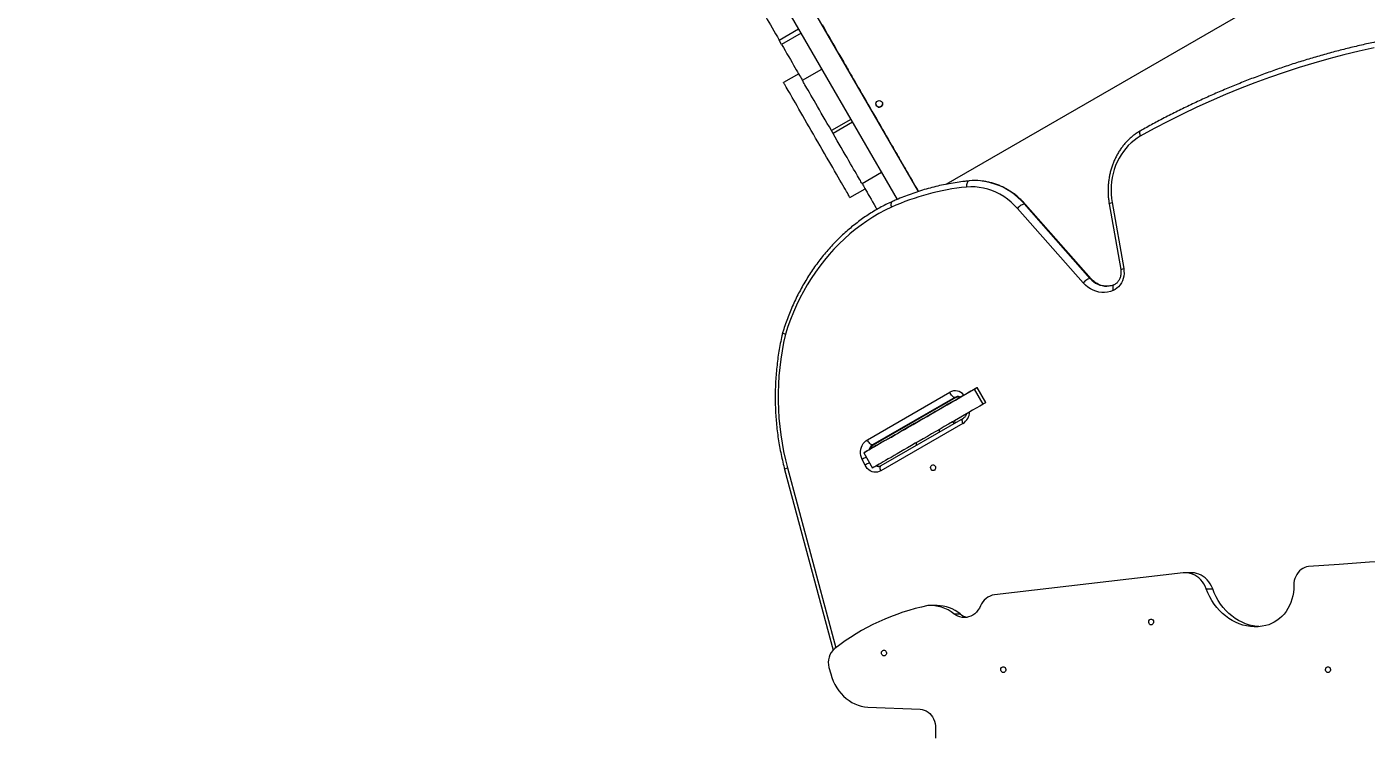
# Model space of a CAD drawing. Header units: millimetres. Extents: x -5718 to 5731, y -4937 to 4872.
# Drawn here: x -3136 to -1523, y 1520 to 2371 of the extents above; entities that cross this region are included whole.
import ezdxf

# ---------------------------------------------------------------- set-up
doc = ezdxf.new("R2010")
doc.units = ezdxf.units.MM
for name, color, linetype in [('DIKOM_ОБЪЕКТ', 7, 'Continuous'), ('DIKOM_РАЗМЕР_ЗОНА', 7, 'Continuous'), ('DIKOM_РАЗМЕР_ОБЪЕКТА', 7, 'Continuous')]:
    doc.layers.add(name, color=color, linetype=linetype)
doc.styles.add('style1', font='arial.ttf', dxfattribs={"width": 0.8})
doc.dimstyles.new('1-50', dxfattribs={"dimtxt": 300, "dimasz": 200, "dimexe": 100, "dimexo": 0, "dimgap": 100, "dimtad": 0, "dimdec": 0, "dimtxsty": 'style1', "dimcen": 0, "dimclrd": 7, "dimclre": 7, "dimadec": 1, "dimazin": 2, "dimtfac": 1, "dimtdec": 0, "dimtmove": 1, "dimatfit": 3, "dimfxl": 0, "dimlwd": 25, "dimlwe": 18, "dimarcsym": 0})

# ---------------------------------------------------------------- blocks, each defined once
blk = doc.blocks.new('*D15')
at = {"layer": 'Defpoints', "color": 0, "transparency": 16777216}
for p in [(-1897.4, 3178.8), (-4525.5, -2300.5), (-129.7, -2300.5)]:
    blk.add_point(p, dxfattribs=at)
at = {"layer": 'DIKOM_РАЗМЕР_ОБЪЕКТА', "color": 7, "lineweight": 18, "transparency": 16777216}
for p, q in [((-1897.4, 3178.8), (-4625.5, 3178.8)), ((-129.7, -2300.5), (-4625.5, -2300.5))]:
    blk.add_line(p, q, dxfattribs=at)
at = {"layer": 'DIKOM_РАЗМЕР_ОБЪЕКТА', "color": 7, "lineweight": 25, "transparency": 16777216}
for p, q in [((-4525.5, 2978.8), (-4525.5, 1719)), ((-4525.5, -2100.5), (-4525.5, 803))]:
    blk.add_line(p, q, dxfattribs=at)
at = {"layer": 'DIKOM_РАЗМЕР_ОБЪЕКТА', "color": 7, "transparency": 16777216}
for points in [[(-4558.9, 2978.8), (-4492.2, 2978.8), (-4525.5, 3178.8)], [(-4558.9, -2100.5), (-4492.2, -2100.5), (-4525.5, -2300.5)]]:
    blk.add_solid(points, dxfattribs=at)
at = {"layer": 'DIKOM_РАЗМЕР_ОБЪЕКТА', "color": 0, "transparency": 16777216, "insert": (-4525.5, 1261), "char_height": 300, "attachment_point": 5, "rotation": 90, "style": 'style1'}
blk.add_mtext('5400', dxfattribs=at)
blk = doc.blocks.new('*D13')
at = {"layer": 'Defpoints', "color": 0, "transparency": 16777216}
for p in [(-5521.5, 4872.3), (-1696.2, 4872.3), (580.6, -3721.2)]:
    blk.add_point(p, dxfattribs=at)
at = {"layer": 'DIKOM_РАЗМЕР_ЗОНА', "color": 7, "lineweight": 18, "transparency": 16777216}
for p, q in [((-1696.2, 4872.3), (-5621.5, 4872.3)), ((580.6, -3721.2), (-5621.5, -3721.2))]:
    blk.add_line(p, q, dxfattribs=at)
at = {"layer": 'DIKOM_РАЗМЕР_ЗОНА', "color": 7, "lineweight": 25, "transparency": 16777216}
for p, q in [((-5521.5, 4672.3), (-5521.5, 1701.6)), ((-5521.5, -3521.2), (-5521.5, 785.4))]:
    blk.add_line(p, q, dxfattribs=at)
at = {"layer": 'DIKOM_РАЗМЕР_ЗОНА', "color": 7, "transparency": 16777216}
for points in [[(-5554.9, 4672.3), (-5488.2, 4672.3), (-5521.5, 4872.3)], [(-5554.9, -3521.2), (-5488.2, -3521.2), (-5521.5, -3721.2)]]:
    blk.add_solid(points, dxfattribs=at)
at = {"layer": 'DIKOM_РАЗМЕР_ЗОНА', "color": 0, "transparency": 16777216, "insert": (-5521.5, 1243.5), "char_height": 300, "attachment_point": 5, "rotation": 90, "style": 'style1'}
blk.add_mtext('8600', dxfattribs=at)

msp = doc.modelspace()

# ---------------------------------------------------------------- linework, layer by layer
at = {"layer": 'DIKOM_ОБЪЕКТ', "color": 7, "linetype": 'Continuous', "lineweight": 15}
for p, q in [((-2062.5, 2172.6), (-2352.2, 2674.4)), ((-2375.6, 2660.9), (-2088.1, 2163)), ((-1545.2, 2460.7), (-2029.4, 2181.1)), ((-1545.2, 2460.7), (-2029.4, 2181.1)), ((-2230.1, 2355), (-2206.8, 2368.5)), ((-2203.8, 2363.3), (-2227.1, 2349.9)), ((-2227.1, 2349.9), (-2230.1, 2355)), ((-2151.4, 2326.6), (-2151.4, 2326.6)), ((-2206.6, 2314.4), (-2224.8, 2303.9)), ((-2202.1, 2306.6), (-2178.8, 2320)), ((-2143.8, 2259.4), (-2167.1, 2245.9)), ((-2118.4, 2269.5), (-2115.4, 2264.3)), ((-2165.1, 2242.5), (-2167.1, 2245.9)), ((-2141.8, 2256), (-2165.1, 2242.5)), ((-2106.8, 2195.3), (-2130.1, 2181.8)), ((-2106.8, 2195.3), (-2130.1, 2181.8)), ((-2082.4, 2207.1), (-2082.4, 2207.1)), ((-2082.4, 2207.1), (-2082.4, 2207.1)), ((-2130.1, 2181.8), (-2130.1, 2181.8)), ((-2001, 2185.3), (-2001.4, 2185.3)), ((-2144.8, 2165.3), (-2126.7, 2175.8)), ((-1863.8, 2062.4), (-1943, 2152.1)), ((-1855.4, 2067.8), (-1934.7, 2157.5)), ((-1854.3, 2067.3), (-1933.5, 2157)), ((-1832.6, 2157.9), (-1818.7, 2078.4)), ((-1829.1, 2159.2), (-1815.2, 2079.7)), ((-1981.2, 1918.1), (-1991.7, 1936.3)), ((-2123.9, 1873.4), (-2024.7, 1930.7)), ((-2018.4, 1924.4), (-2117.6, 1867.1)), ((-2117.1, 1867.1), (-2017.9, 1924.4)), ((-2116.3, 1867.3), (-2017, 1924.6)), ((-2017.9, 1924.4), (-2018.4, 1924.4)), ((-2011.8, 1924.7), (-2013.9, 1923.5)), ((-2011.4, 1925), (-1996, 1933.8)), ((-1984.5, 1916.2), (-1995, 1934.4)), ((-2004.6, 1904.5), (-2019, 1896.2)), ((-2008.8, 1893), (-2107.6, 1835.9)), ((-2008.6, 1899.1), (-2107.5, 1842)), ((-2019.4, 1892.9), (-2020.8, 1895.3)), ((-2017.6, 1893.9), (-2019, 1896.3)), ((-2128.3, 1857.5), (-2117.8, 1839.3)), ((-2124.8, 1859.5), (-2121.3, 1861.5)), ((-2117.6, 1867.1), (-2117.1, 1867.1)), ((-2064.8, 1869.8), (-2065.3, 1869.5)), ((-2065.3, 1869.5), (-2065.3, 1869.6)), ((-2065.3, 1869.5), (-2065.1, 1869.1)), ((-2220.1, 1839.4), (-2162, 1622.6)), ((-2126.7, 1842.8), (-2130.1, 1849.7)), ((-2223.5, 1837.5), (-2165.2, 1619.9)), ((-1743.6, 1712.9), (-1970.6, 1686.7)), ((-1733.1, 1713.1), (-1740.9, 1713.1)), ((-1715.8, 1693.8), (-1708, 1693.8)), ((-2040, 1673.6), (-2047.7, 1673.6)), ((-2019.8, 1663.6), (-2012, 1663.6)), ((-2170.1, 1599), (-2168, 1591.2)), ((-2123.2, 1551.3), (-2060.2, 1548.6)), ((-2041.9, 1525.7), (-2041.9, 1513.7))]:
    msp.add_line(p, q, dxfattribs=at)
at = {"layer": 'DIKOM_ОБЪЕКТ', "color": 7, "linetype": 'Continuous', "lineweight": 15, "flags": 128}
for points in [[(-2255.1, 2398.4), (-2255, 2398.2), (-2254.8, 2397.7), (-2254.3, 2396.9), (-2253.6, 2395.7), (-2252.8, 2394.3), (-2251.8, 2392.6), (-2250.6, 2390.5), (-2249.3, 2388.2), (-2247.8, 2385.7), (-2246.2, 2382.9), (-2244.5, 2379.9), (-2242.6, 2376.7), (-2240.7, 2373.3), (-2238.7, 2369.9), (-2236.6, 2366.3), (-2234.5, 2362.6), (-2232.3, 2358.8), (-2230.1, 2355)], [(-2178.4, 2373.4), (-2176.1, 2369.5), (-2173.9, 2365.7), (-2171.7, 2361.9), (-2169.6, 2358.2), (-2167.5, 2354.6), (-2165.5, 2351.1), (-2163.6, 2347.8), (-2161.8, 2344.7), (-2160.1, 2341.7), (-2158.5, 2339), (-2157.1, 2336.5), (-2155.8, 2334.3), (-2154.6, 2332.3), (-2153.6, 2330.6), (-2152.8, 2329.2), (-2152.2, 2328.1), (-2151.7, 2327.3), (-2151.5, 2326.8), (-2151.4, 2326.6)], [(-2227.1, 2349.9), (-2225, 2346.1), (-2222.8, 2342.3), (-2220.7, 2338.6), (-2218.6, 2335), (-2216.6, 2331.6), (-2214.6, 2328.2), (-2212.8, 2325), (-2211.1, 2322), (-2209.5, 2319.2), (-2208, 2316.7), (-2206.7, 2314.4), (-2205.5, 2312.4), (-2204.5, 2310.6), (-2203.6, 2309.2), (-2203, 2308), (-2202.5, 2307.2), (-2202.2, 2306.7), (-2202.1, 2306.6)], [(-1513.4, 2345.6), (-1531.7, 2341.6), (-1549.9, 2337.2), (-1568, 2332.4), (-1586, 2327.3), (-1604, 2321.9), (-1621.9, 2316.1), (-1639.7, 2309.9), (-1657.4, 2303.4), (-1675, 2296.6), (-1692.5, 2289.4), (-1709.9, 2281.9), (-1727.2, 2274), (-1744.4, 2265.8), (-1761.4, 2257.2), (-1778.4, 2248.4), (-1795.2, 2239.1)], [(-2151.4, 2326.6), (-2151.3, 2326.5), (-2151, 2326), (-2150.5, 2325.2), (-2149.9, 2324.1), (-2149.1, 2322.7), (-2148.1, 2321), (-2147, 2319), (-2145.6, 2316.7), (-2144.2, 2314.1), (-2142.6, 2311.4), (-2140.8, 2308.3), (-2138.9, 2305.1), (-2137, 2301.7), (-2134.9, 2298), (-2132.7, 2294.3), (-2130.4, 2290.3), (-2128.1, 2286.3), (-2125.7, 2282.2), (-2123.3, 2278), (-2120.8, 2273.7), (-2118.4, 2269.5)], [(-2144.8, 2165.3), (-2144.9, 2165.5), (-2145.2, 2165.9), (-2145.6, 2166.7), (-2146.2, 2167.8), (-2147, 2169.1), (-2148, 2170.8), (-2149.1, 2172.7), (-2150.4, 2175), (-2151.8, 2177.5), (-2153.4, 2180.2), (-2155.2, 2183.2), (-2157, 2186.4), (-2159, 2189.8), (-2161.1, 2193.5), (-2163.3, 2197.3), (-2165.6, 2201.3), (-2168, 2205.4), (-2170.4, 2209.7), (-2173, 2214), (-2175.6, 2218.5), (-2178.2, 2223.1), (-2180.8, 2227.6), (-2183.5, 2232.3), (-2186.2, 2236.9), (-2188.8, 2241.5), (-2191.5, 2246.1), (-2194.1, 2250.6), (-2196.7, 2255.1), (-2199.2, 2259.5), (-2201.7, 2263.7), (-2204, 2267.9), (-2206.3, 2271.9), (-2208.6, 2275.7), (-2210.6, 2279.3), (-2212.6, 2282.7), (-2214.5, 2286), (-2216.2, 2288.9), (-2217.8, 2291.7), (-2219.2, 2294.2), (-2220.5, 2296.4), (-2221.7, 2298.4), (-2222.6, 2300), (-2223.4, 2301.4), (-2224, 2302.5), (-2224.5, 2303.2), (-2224.7, 2303.7), (-2224.8, 2303.9)], [(-2167.1, 2245.9), (-2169.6, 2250.3), (-2172.1, 2254.6), (-2174.6, 2258.8), (-2177, 2263), (-2179.4, 2267.1), (-2181.7, 2271.1), (-2183.9, 2275), (-2186.1, 2278.7), (-2188.1, 2282.3), (-2190.1, 2285.6), (-2191.9, 2288.8), (-2193.6, 2291.8), (-2195.2, 2294.5), (-2196.6, 2296.9), (-2197.9, 2299.1), (-2199, 2301.1), (-2199.9, 2302.7), (-2200.7, 2304.1), (-2201.3, 2305.2), (-2201.8, 2305.9), (-2202, 2306.4), (-2202.1, 2306.6)], [(-2115.4, 2264.3), (-2112.9, 2260), (-2110.5, 2255.7), (-2108, 2251.5), (-2105.6, 2247.4), (-2103.3, 2243.4), (-2101.1, 2239.5), (-2098.9, 2235.7), (-2096.8, 2232.1), (-2094.8, 2228.6), (-2092.9, 2225.4), (-2091.2, 2222.4), (-2089.6, 2219.6), (-2088.1, 2217), (-2086.8, 2214.8), (-2085.6, 2212.8), (-2084.7, 2211.1), (-2083.8, 2209.6), (-2083.2, 2208.5), (-2082.7, 2207.7), (-2082.5, 2207.3), (-2082.4, 2207.1)], [(-2130.1, 2181.8), (-2130.2, 2182), (-2130.5, 2182.5), (-2130.9, 2183.2), (-2131.6, 2184.3), (-2132.3, 2185.7), (-2133.3, 2187.3), (-2134.4, 2189.3), (-2135.7, 2191.5), (-2137.1, 2193.9), (-2138.7, 2196.7), (-2140.4, 2199.6), (-2142.2, 2202.8), (-2144.2, 2206.1), (-2146.2, 2209.7), (-2148.4, 2213.4), (-2150.6, 2217.3), (-2152.9, 2221.3), (-2155.3, 2225.4), (-2157.7, 2229.6), (-2160.2, 2233.8), (-2162.6, 2238.2), (-2165.1, 2242.5)], [(-1795, 2245.7), (-1795.3, 2245.4), (-1795.8, 2244.8), (-1796, 2243.9), (-1796.1, 2242.9), (-1795.9, 2241.7), (-1795.6, 2240.5), (-1795.2, 2239.1)], [(-1795.2, 2239.1), (-1799, 2236.8), (-1802.7, 2234.1), (-1806.2, 2231.2), (-1809.6, 2228), (-1812.7, 2224.5), (-1815.6, 2220.8), (-1818.3, 2216.8), (-1820.7, 2212.6), (-1822.9, 2208.3), (-1824.9, 2203.7), (-1826.5, 2199), (-1827.9, 2194.2), (-1829, 2189.4), (-1829.7, 2184.4), (-1830.2, 2179.4), (-1830.4, 2174.3), (-1830.3, 2169.2), (-1829.9, 2164.2), (-1829.1, 2159.2)], [(-2082.4, 2207.1), (-2082.3, 2206.9), (-2082, 2206.5), (-2081.5, 2205.7), (-2080.9, 2204.6), (-2080.1, 2203.2), (-2079.1, 2201.5), (-2078, 2199.5), (-2076.7, 2197.2), (-2075.2, 2194.7), (-2073.7, 2192), (-2072, 2189.1), (-2070.1, 2185.9), (-2068.2, 2182.6), (-2066.2, 2179.1), (-2064.1, 2175.5), (-2062.5, 2172.6)], [(-2130.1, 2181.8), (-2130, 2181.7), (-2129.8, 2181.2), (-2129.3, 2180.4), (-2128.6, 2179.2), (-2127.8, 2177.8), (-2126.8, 2176), (-2125.6, 2174), (-2124.3, 2171.7), (-2122.8, 2169.1), (-2121.2, 2166.4), (-2119.5, 2163.4), (-2117.6, 2160.2), (-2115.7, 2156.8), (-2113.7, 2153.3), (-2112.4, 2151)], [(-2001.4, 2185.3), (-2002, 2185.1), (-2002.7, 2184.7), (-2003.3, 2184), (-2003.8, 2183.1), (-2004.2, 2182), (-2004.5, 2180.7), (-2004.6, 2179.3), (-2004.6, 2177.8)], [(-1943, 2152.1), (-1946.9, 2156.1), (-1950.9, 2159.9), (-1955.2, 2163.4), (-1959.6, 2166.5), (-1964.3, 2169.2), (-1969, 2171.6), (-1973.9, 2173.7), (-1978.9, 2175.3), (-1983.9, 2176.6), (-1989.1, 2177.5), (-1994.2, 2178), (-1999.4, 2178.1), (-2004.6, 2177.8)], [(-1934.7, 2157.5), (-1938.5, 2161.6), (-1942.6, 2165.4), (-1946.8, 2168.9), (-1951.3, 2172.1), (-1955.8, 2175), (-1960.5, 2177.6), (-1965.4, 2179.8), (-1970.3, 2181.6), (-1975.4, 2183.2), (-1980.5, 2184.3), (-1985.6, 2185.1), (-1987.7, 2185.3)], [(-2094.9, 2153.5), (-2102.5, 2149.9), (-2110, 2145.9), (-2117.3, 2141.6), (-2124.5, 2137), (-2131.5, 2132.1), (-2138.4, 2126.9), (-2145.1, 2121.4), (-2151.6, 2115.6), (-2157.9, 2109.6), (-2164.1, 2103.2), (-2170, 2096.7), (-2175.7, 2089.8), (-2181.2, 2082.7), (-2186.5, 2075.4), (-2191.5, 2067.8), (-2196.3, 2060.1), (-2200.8, 2052.1), (-2205.1, 2044), (-2209.1, 2035.6), (-2212.9, 2027.1), (-2216.4, 2018.5), (-2219.6, 2009.7), (-2222.5, 2000.7)], [(-2094.2, 2160.3), (-2094.7, 2159.9), (-2095.1, 2159.3), (-2095.4, 2158.4), (-2095.6, 2157.4), (-2095.5, 2156.2), (-2095.3, 2154.8), (-2094.9, 2153.5)], [(-1934.7, 2157.5), (-1935.5, 2157.4), (-1936.5, 2157), (-1937.6, 2156.5), (-1938.7, 2155.9), (-1939.9, 2155.1), (-1941, 2154.1), (-1942.1, 2153.1), (-1943, 2152.1)], [(-1832.6, 2157.9), (-1832.6, 2158), (-1832.5, 2158.2), (-1832, 2158.4), (-1831.3, 2158.6), (-1830.3, 2158.9), (-1829.1, 2159.2)], [(-1855.4, 2067.8), (-1856.3, 2067.7), (-1857.3, 2067.3), (-1858.3, 2066.9), (-1859.5, 2066.2), (-1860.6, 2065.4), (-1861.8, 2064.4), (-1862.8, 2063.4), (-1863.8, 2062.4)], [(-1815.2, 2079.7), (-1814.9, 2076.7), (-1814.8, 2073.7), (-1815.2, 2070.7), (-1815.8, 2067.8), (-1816.7, 2065), (-1818, 2062.4), (-1819.5, 2060), (-1821.3, 2057.8), (-1823.3, 2056), (-1825.5, 2054.4), (-1827.9, 2053.2)], [(-1818.7, 2078.4), (-1818.7, 2078.5), (-1818.5, 2078.6), (-1818.1, 2078.9), (-1817.3, 2079.1), (-1816.4, 2079.4), (-1815.2, 2079.7)], [(-1827.9, 2053.2), (-1831.2, 2052), (-1834.7, 2051.2), (-1838.2, 2050.9), (-1841.7, 2050.9), (-1845.2, 2051.4), (-1848.6, 2052.3), (-1852, 2053.6), (-1855.2, 2055.2), (-1858.3, 2057.3), (-1861.1, 2059.7), (-1863.8, 2062.4)], [(-1996, 1933.8), (-1994.7, 1934.6), (-1993.5, 1935.3), (-1992.6, 1935.8), (-1992, 1936.2), (-1991.7, 1936.3), (-1991.8, 1936.3), (-1992.1, 1936.1), (-1992.8, 1935.7), (-1993.8, 1935.1), (-1995, 1934.4)], [(-1995, 1934.4), (-1999.1, 1932.1), (-2003.3, 1929.6), (-2007.8, 1927.1), (-2012.3, 1924.4), (-2017, 1921.7), (-2021.9, 1918.9), (-2026.8, 1916.1), (-2031.7, 1913.2), (-2036.8, 1910.3), (-2041.9, 1907.4), (-2046.9, 1904.4), (-2052, 1901.5), (-2057.1, 1898.6), (-2062.1, 1895.7), (-2067.1, 1892.8), (-2071.9, 1890), (-2076.7, 1887.3), (-2081.4, 1884.6), (-2085.9, 1881.9), (-2090.3, 1879.4), (-2094.5, 1877), (-2098.5, 1874.7), (-2102.3, 1872.5), (-2105.9, 1870.4), (-2109.3, 1868.4), (-2112.4, 1866.6), (-2115.3, 1865), (-2117.9, 1863.5), (-2120.3, 1862.1), (-2122.3, 1860.9), (-2124.1, 1859.9), (-2125.5, 1859.1), (-2126.7, 1858.4), (-2127.6, 1857.9), (-2128.1, 1857.6), (-2128.3, 1857.5), (-2128.2, 1857.5), (-2127.8, 1857.7), (-2127.1, 1858.2), (-2126.1, 1858.7), (-2124.8, 1859.5)], [(-2097.5, 1875.3), (-2097.3, 1875.4), (-2096.9, 1875.6), (-2096.1, 1876.1), (-2095, 1876.7), (-2093.6, 1877.5), (-2091.9, 1878.5), (-2090, 1879.6), (-2087.7, 1880.9), (-2085.2, 1882.4), (-2082.4, 1884), (-2079.3, 1885.7), (-2076.1, 1887.6), (-2072.5, 1889.7), (-2068.8, 1891.8), (-2064.8, 1894.1), (-2060.7, 1896.5), (-2056.4, 1899), (-2051.9, 1901.6), (-2047.3, 1904.2), (-2042.6, 1906.9), (-2037.8, 1909.7), (-2032.9, 1912.6), (-2027.9, 1915.4), (-2022.9, 1918.3), (-2017.8, 1921.3), (-2012.7, 1924.2), (-2011.9, 1924.7)], [(-2018.4, 1924.4), (-2019.2, 1924.5), (-2020, 1924.9), (-2020.9, 1925.5), (-2021.7, 1926.2), (-2022.6, 1927.2), (-2023.4, 1928.3), (-2024.1, 1929.5), (-2024.7, 1930.7)], [(-2017.1, 1924.6), (-2017.2, 1924.5), (-2017.9, 1924.4)], [(-2011.4, 1925), (-2012.5, 1924.3), (-2013.4, 1923.8), (-2014.1, 1923.4), (-2014.6, 1923.1), (-2014.8, 1923), (-2014.8, 1923), (-2014.4, 1923.2), (-2013.9, 1923.5)], [(-1984.5, 1916.2), (-1988.6, 1913.9), (-1992.8, 1911.4), (-1997.3, 1908.9), (-2001.8, 1906.2), (-2006.5, 1903.5), (-2011.4, 1900.7), (-2016.3, 1897.9), (-2021.2, 1895), (-2026.3, 1892.1), (-2031.4, 1889.2), (-2036.4, 1886.3), (-2041.5, 1883.3), (-2046.6, 1880.4), (-2051.6, 1877.5), (-2056.6, 1874.6), (-2061.4, 1871.8), (-2066.2, 1869.1), (-2070.9, 1866.4), (-2075.4, 1863.8), (-2079.8, 1861.2), (-2084, 1858.8), (-2088, 1856.5), (-2091.8, 1854.3), (-2095.4, 1852.2), (-2098.8, 1850.3), (-2101.9, 1848.4), (-2104.8, 1846.8), (-2107.4, 1845.3), (-2109.8, 1843.9), (-2111.8, 1842.7), (-2113.6, 1841.7), (-2115, 1840.9), (-2116.2, 1840.2), (-2117.1, 1839.7), (-2117.6, 1839.4), (-2117.8, 1839.3), (-2117.8, 1839.3)], [(-2042.9, 1906.8), (-2043.1, 1906.7), (-2043.5, 1906.4), (-2044.3, 1906), (-2045.2, 1905.5), (-2046.2, 1904.9), (-2047.1, 1904.3), (-2048, 1903.8), (-2048.6, 1903.5), (-2048.9, 1903.3), (-2048.9, 1903.3), (-2048.6, 1903.5), (-2048, 1903.8), (-2047.1, 1904.3), (-2046.2, 1904.9), (-2045.2, 1905.5), (-2044.3, 1906), (-2043.5, 1906.4), (-2043.1, 1906.7), (-2042.9, 1906.8)], [(-2029.5, 1914.5), (-2029.7, 1914.4), (-2030.1, 1914.1), (-2030.9, 1913.7), (-2031.8, 1913.2), (-2032.8, 1912.6), (-2033.7, 1912.1), (-2034.6, 1911.6), (-2035.2, 1911.2), (-2035.5, 1911), (-2035.5, 1911), (-2035.2, 1911.2), (-2034.6, 1911.6), (-2033.7, 1912.1), (-2032.8, 1912.6), (-2031.8, 1913.2), (-2030.9, 1913.7), (-2030.1, 1914.1), (-2029.7, 1914.4), (-2029.5, 1914.5)], [(-2029.3, 1914.6), (-2029.5, 1914.5), (-2030, 1914.2), (-2030.7, 1913.8), (-2031.6, 1913.3), (-2032.6, 1912.7), (-2033.6, 1912.2), (-2034.4, 1911.7), (-2035, 1911.3), (-2035.4, 1911.1), (-2035.4, 1911.1), (-2035, 1911.3), (-2034.4, 1911.7), (-2033.6, 1912.2), (-2032.6, 1912.7), (-2031.6, 1913.3), (-2030.7, 1913.8), (-2030, 1914.2), (-2029.5, 1914.5), (-2029.3, 1914.6)], [(-1981.2, 1918.1), (-1981.3, 1918.1), (-1981.6, 1917.9), (-1982.3, 1917.5), (-1983.3, 1917), (-1984.5, 1916.2)], [(-2008.8, 1893), (-2009.2, 1894.3), (-2009.5, 1895.4), (-2009.6, 1896.5), (-2009.6, 1897.5), (-2009.4, 1898.2), (-2009, 1898.8), (-2008.7, 1899.1)], [(-2130.1, 1849.7), (-2131, 1852), (-2131.7, 1854.4), (-2132, 1856.9), (-2132, 1859.4), (-2131.7, 1861.9), (-2131, 1864.3), (-2130.1, 1866.6), (-2128.9, 1868.7), (-2127.5, 1870.5), (-2125.8, 1872.1), (-2123.9, 1873.4)], [(-2117.6, 1867.1), (-2118.4, 1867.2), (-2119.2, 1867.6), (-2120.1, 1868.2), (-2121, 1868.9), (-2121.8, 1869.9), (-2122.6, 1871), (-2123.3, 1872.2), (-2123.9, 1873.4)], [(-2097.5, 1875.3), (-2097.6, 1875.2), (-2098.1, 1874.9), (-2098.9, 1874.5), (-2100, 1873.8), (-2101.4, 1873), (-2103.1, 1872), (-2105.1, 1870.9), (-2107.5, 1869.5), (-2110.1, 1868), (-2113.1, 1866.3), (-2116.3, 1864.4), (-2119.9, 1862.3), (-2120.1, 1862.2)], [(-2036.9, 1886), (-2037.1, 1885.8), (-2037.4, 1885.4), (-2037.5, 1885), (-2037.6, 1884.4), (-2037.5, 1883.8), (-2037.4, 1883.1), (-2037.3, 1882.6)], [(-2120.4, 1862), (-2120.4, 1862), (-2120.7, 1861.8), (-2121.3, 1861.5)], [(-2116.3, 1867.3), (-2116.5, 1867.2), (-2117.1, 1867.1)], [(-2064.5, 1870.1), (-2064.8, 1869.8), (-2065, 1869.5), (-2065.1, 1869), (-2065.2, 1868.5), (-2065.1, 1867.9), (-2065, 1867.2), (-2064.9, 1866.6)], [(-2223.5, 1837.5), (-2223.5, 1837.6), (-2223.3, 1837.8), (-2222.9, 1838.2), (-2222.2, 1838.6), (-2221.2, 1839), (-2220.1, 1839.4)], [(-2107.6, 1835.9), (-2109.7, 1835), (-2111.8, 1834.4), (-2114, 1834.2), (-2116.2, 1834.4), (-2118.3, 1834.9), (-2120.4, 1835.9), (-2122.3, 1837.1), (-2124, 1838.7), (-2125.5, 1840.6), (-2126.7, 1842.8)], [(-2107.6, 1835.9), (-2108.1, 1837.2), (-2108.4, 1838.3), (-2108.5, 1839.4), (-2108.5, 1840.4), (-2108.2, 1841.2), (-2107.9, 1841.7), (-2107.5, 1842)], [(-2044.7, 1836.2), (-2045.7, 1836.4), (-2046.6, 1836.9), (-2047.2, 1837.8), (-2047.6, 1838.9), (-2047.7, 1840), (-2047.5, 1841.1), (-2046.9, 1842.1), (-2046.1, 1842.8), (-2045.2, 1843.2), (-2044.2, 1843.2), (-2043.3, 1842.8), (-2042.5, 1842.1), (-2042, 1841.1), (-2041.7, 1840), (-2041.8, 1838.9), (-2042.2, 1837.8), (-2042.9, 1836.9), (-2043.7, 1836.4), (-2044.7, 1836.2)], [(-1224.5, 1731.4), (-1261.3, 1732), (-1298.1, 1732.2), (-1334.9, 1732), (-1371.8, 1731.5), (-1408.6, 1730.6), (-1445.4, 1729.3), (-1482.2, 1727.7), (-1519, 1725.7), (-1555.7, 1723.2), (-1592.5, 1720.5)], [(-1715.8, 1693.8), (-1717.1, 1696.8), (-1718.6, 1699.7), (-1720.4, 1702.3), (-1722.4, 1704.7), (-1724.6, 1706.8), (-1727, 1708.6), (-1729.6, 1710.2), (-1732.3, 1711.4), (-1735, 1712.3), (-1737.9, 1712.9), (-1740.7, 1713.1), (-1743.6, 1712.9)], [(-1708, 1693.8), (-1709.3, 1696.8), (-1710.9, 1699.7), (-1712.7, 1702.3), (-1714.7, 1704.7), (-1716.9, 1706.8), (-1719.3, 1708.6), (-1721.8, 1710.2), (-1724.5, 1711.4), (-1727.3, 1712.3), (-1730.1, 1712.9), (-1733, 1713.1), (-1733.1, 1713.1)], [(-1592.5, 1720.5), (-1594.9, 1720.1), (-1597.2, 1719.4), (-1599.4, 1718.3), (-1601.5, 1717), (-1603.4, 1715.3), (-1605.2, 1713.4), (-1606.7, 1711.2), (-1607.9, 1708.8), (-1608.9, 1706.2), (-1609.7, 1703.6), (-1610.1, 1700.8), (-1610.2, 1698)], [(-1644.1, 1649.4), (-1648.6, 1648.6), (-1653.2, 1648.1), (-1657.9, 1648), (-1662.5, 1648.4), (-1667.1, 1649), (-1671.6, 1650.1), (-1676, 1651.6), (-1680.4, 1653.4), (-1684.6, 1655.6), (-1688.7, 1658.1), (-1692.6, 1661), (-1696.3, 1664.2), (-1699.9, 1667.6), (-1703.2, 1671.4), (-1706.2, 1675.4), (-1709, 1679.7), (-1711.6, 1684.2), (-1713.8, 1688.9), (-1715.8, 1693.8)], [(-1652.6, 1648.2), (-1654.7, 1648.4), (-1659.3, 1649), (-1663.8, 1650.1), (-1668.3, 1651.6), (-1672.6, 1653.4), (-1676.8, 1655.6), (-1680.9, 1658.1), (-1684.8, 1661), (-1688.6, 1664.2), (-1692.1, 1667.6), (-1695.4, 1671.4), (-1698.5, 1675.4), (-1701.3, 1679.7), (-1703.8, 1684.2), (-1706.1, 1688.9), (-1708, 1693.8)], [(-1610.2, 1698), (-1610.3, 1693.8), (-1610.8, 1689.5), (-1611.5, 1685.4), (-1612.6, 1681.3), (-1613.9, 1677.4), (-1615.5, 1673.6), (-1617.5, 1670), (-1619.6, 1666.5), (-1622, 1663.4), (-1624.7, 1660.5), (-1627.5, 1657.8), (-1630.6, 1655.5), (-1633.8, 1653.5), (-1637.1, 1651.8), (-1640.5, 1650.4), (-1644.1, 1649.4)], [(-1987.7, 1673.1), (-1989, 1670.5), (-1990.7, 1668), (-1992.5, 1665.7), (-1994.6, 1663.8), (-1996.9, 1662.1), (-1999.3, 1660.8), (-2001.9, 1659.9), (-2004.5, 1659.3), (-2007.2, 1659.1), (-2009.8, 1659.2), (-2012.5, 1659.8), (-2015, 1660.7), (-2017.5, 1662), (-2019.8, 1663.6)], [(-1782.1, 1650.3), (-1783.1, 1650.5), (-1784, 1651.1), (-1784.7, 1651.9), (-1785, 1653), (-1785.1, 1654.1), (-1784.9, 1655.2), (-1784.3, 1656.2), (-1783.6, 1656.9), (-1782.6, 1657.3), (-1781.7, 1657.3), (-1780.7, 1656.9), (-1779.9, 1656.2), (-1779.4, 1655.2), (-1779.2, 1654.1), (-1779.2, 1653), (-1779.6, 1651.9), (-1780.3, 1651.1), (-1781.2, 1650.5), (-1782.1, 1650.3)], [(-2103.9, 1612.9), (-2104.9, 1613.1), (-2105.8, 1613.7), (-2106.4, 1614.5), (-2106.8, 1615.6), (-2106.9, 1616.7), (-2106.7, 1617.8), (-2106.1, 1618.8), (-2105.4, 1619.5), (-2104.4, 1619.9), (-2103.4, 1619.9), (-2102.5, 1619.5), (-2101.7, 1618.8), (-2101.2, 1617.8), (-2101, 1616.7), (-2101, 1615.6), (-2101.4, 1614.5), (-2102.1, 1613.7), (-2103, 1613.1), (-2103.9, 1612.9)], [(-1960.2, 1592.9), (-1961.2, 1593.1), (-1962.1, 1593.7), (-1962.7, 1594.5), (-1963.1, 1595.6), (-1963.2, 1596.7), (-1963, 1597.8), (-1962.4, 1598.8), (-1961.7, 1599.5), (-1960.7, 1599.9), (-1959.7, 1599.9), (-1958.8, 1599.5), (-1958, 1598.8), (-1957.5, 1597.8), (-1957.2, 1596.7), (-1957.3, 1595.6), (-1957.7, 1594.5), (-1958.4, 1593.7), (-1959.3, 1593.1), (-1960.2, 1592.9)], [(-1569.2, 1592.9), (-1570.2, 1593.1), (-1571, 1593.7), (-1571.7, 1594.5), (-1572.1, 1595.6), (-1572.2, 1596.7), (-1571.9, 1597.8), (-1571.4, 1598.8), (-1570.6, 1599.5), (-1569.7, 1599.9), (-1568.7, 1599.9), (-1567.8, 1599.5), (-1567, 1598.8), (-1566.5, 1597.8), (-1566.2, 1596.7), (-1566.3, 1595.6), (-1566.7, 1594.5), (-1567.4, 1593.7), (-1568.2, 1593.1), (-1569.2, 1592.9)], [(-2168, 1591.2), (-2166.6, 1586.8), (-2165, 1582.6), (-2163, 1578.5), (-2160.8, 1574.6), (-2158.3, 1571), (-2155.6, 1567.5), (-2152.6, 1564.4), (-2149.4, 1561.6), (-2146, 1559.1), (-2142.5, 1556.9), (-2138.8, 1555), (-2135, 1553.5), (-2131.2, 1552.4), (-2127.2, 1551.7), (-2123.2, 1551.3)], [(-2060.2, 1548.6), (-2057.8, 1548.3), (-2055.4, 1547.7), (-2053, 1546.6), (-2050.8, 1545.3), (-2048.8, 1543.6), (-2047, 1541.6), (-2045.5, 1539.3), (-2044.1, 1536.9), (-2043.1, 1534.2), (-2042.4, 1531.4), (-2042, 1528.6), (-2041.9, 1525.7)]]:
    msp.add_lwpolyline(points, dxfattribs=at)
at = {"layer": 'DIKOM_ОБЪЕКТ', "color": 7, "linetype": 'Continuous', "lineweight": 15}
msp.add_circle((-2109.5, 2278.1), 4, dxfattribs=at)
for centre, radius, start, end in [((-2109.5, 2278.1), 4, 181.1812, 1.1812), ((-1976.8, 1894.8), 284.4, 95.5991, 114.5354), ((-1994.2, 2112.4), 73.3, 84.8909, 95.172), ((-1934.5, 2156.1), 1.38, 43.5647, 96.3467), ((-1835.1, 2085.1), 26.7, 220.4341, 269.1668), ((-1855.3, 2066.4), 1.37, 43.6455, 96.5794), ((-1899.4, 1924.8), 331.9, 166.7825, 194.9167), ((-2018.2, 1919.2), 13.2, 37.0556, 119.2867), ((-2014.6, 1917.9), 7.53, 90.1681, 120.3843), ((-2014.1, 1917.9), 7.53, 90.3249, 120.3842), ((-2017.8, 1907.6), 17.1, 301.9262, 357.7528), ((-2112.6, 1858.8), 9.73, 121.4143, 166.4025), ((-2112.1, 1858.8), 9.68, 121.358, 164.3775), ((-2116, 1828.2), 25.7, 111.2095, 123.327), ((-2112.6, 1821.3), 25.7, 109.9818, 123.3342), ((-2110.4, 1848.7), 7.48, 246.4246, 270.0737), ((-2109.9, 1848.7), 7.5, 244.0502, 270.0319), ((-1967.4, 1665.1), 21.8, 98.6018, 158.4782), ((-1995.3, 1405.8), 273.5, 101.7858, 127.858), ((-2047.9, 1629.1), 44.5, 50.7385, 94.1458), ((-2040.3, 1628.9), 44.7, 50.7879, 89.5949), ((-1999.2, 1679.4), 20.4, 231.0757, 257.9549), ((-2149.2, 1605), 21.8, 129.9736, 196.0486)]:
    msp.add_arc(centre, radius, start, end, dxfattribs=at)
for points, knots in [([(-1390.6, 2370.5), (-1390.9, 2370.4), (-1396.9, 2370), (-1408.7, 2368.9), (-1426, 2367), (-1443.3, 2364.8), (-1460.5, 2362.3), (-1477.7, 2359.4), (-1494.8, 2356.3), (-1511.9, 2352.8), (-1529, 2349), (-1546, 2345), (-1562.9, 2340.6), (-1579.8, 2335.9), (-1596.6, 2330.9), (-1613.4, 2325.6), (-1630.1, 2319.9), (-1646.7, 2314), (-1663.2, 2307.8), (-1679.6, 2301.3), (-1696, 2294.5), (-1712.2, 2287.4), (-1728.4, 2280), (-1744.4, 2272.3), (-1760.4, 2264.3), (-1776, 2256.1), (-1787.5, 2249.9), (-1793.7, 2246.4), (-1795, 2245.7)], [0, 0, 0, 0, 0.001966, 0.043212, 0.084459, 0.125706, 0.166954, 0.208201, 0.24945, 0.290699, 0.331948, 0.373198, 0.41445, 0.455701, 0.496954, 0.538207, 0.579462, 0.620717, 0.661973, 0.70323, 0.744488, 0.785747, 0.827007, 0.868268, 0.909531, 0.950795, 0.989889, 1, 1, 1, 1]), ([(-1795, 2245.7), (-1795.7, 2245.3), (-1797.7, 2244.1), (-1801, 2242), (-1804.6, 2239.2), (-1808.1, 2236.2), (-1811.4, 2232.9), (-1814.6, 2229.4), (-1817.5, 2225.6), (-1820.2, 2221.7), (-1822.8, 2217.5), (-1825, 2213.2), (-1827.1, 2208.8), (-1828.9, 2204.2), (-1830.4, 2199.4), (-1831.7, 2194.6), (-1832.7, 2189.7), (-1833.4, 2184.7), (-1833.9, 2179.7), (-1834.1, 2174.7), (-1834, 2169.6), (-1833.6, 2164.6), (-1833.1, 2160.7), (-1832.7, 2158.5), (-1832.6, 2157.9)], [0, 0, 0, 0, 0.026393, 0.073854, 0.121363, 0.16894, 0.216587, 0.264296, 0.312064, 0.359884, 0.40775, 0.455654, 0.503593, 0.551558, 0.599547, 0.647553, 0.695575, 0.74361, 0.791654, 0.839706, 0.887765, 0.935828, 0.983896, 1, 1, 1, 1]), ([(-2001.4, 2185.3), (-2003.1, 2185.1), (-2007.9, 2184.6), (-2015.9, 2183.6), (-2025.2, 2182), (-2034.6, 2180.2), (-2043.8, 2178), (-2053.1, 2175.5), (-2062.2, 2172.7), (-2071.3, 2169.6), (-2080.3, 2166.2), (-2087.9, 2163.1), (-2092.5, 2161), (-2094.2, 2160.3)], [0, 0, 0, 0, 0.052831, 0.151893, 0.250959, 0.350033, 0.449114, 0.548205, 0.647306, 0.746421, 0.845548, 0.944689, 1, 1, 1, 1]), ([(-1933.5, 2157), (-1934.2, 2157.7), (-1936, 2159.8), (-1939.1, 2162.9), (-1943, 2166.4), (-1947, 2169.6), (-1951.2, 2172.5), (-1955.5, 2175.2), (-1960, 2177.5), (-1964.5, 2179.6), (-1969.1, 2181.4), (-1973.9, 2182.9), (-1978.6, 2184), (-1983.2, 2184.9), (-1986.2, 2185.2), (-1987.5, 2185.3)], [0, 0, 0, 0, 0.044204, 0.125402, 0.20656, 0.28764, 0.368637, 0.449544, 0.530357, 0.611072, 0.691694, 0.772225, 0.852672, 0.93305, 1, 1, 1, 1]), ([(-2094.2, 2160.3), (-2095.5, 2159.7), (-2099.2, 2158), (-2105.3, 2154.9), (-2112.4, 2151), (-2119.4, 2146.8), (-2126.3, 2142.3), (-2133, 2137.5), (-2139.6, 2132.5), (-2146, 2127.2), (-2152.3, 2121.7), (-2158.4, 2115.9), (-2164.3, 2109.8), (-2170.1, 2103.6), (-2175.6, 2097.1), (-2181, 2090.4), (-2186.2, 2083.4), (-2191.1, 2076.3), (-2195.8, 2069), (-2200.4, 2061.5), (-2204.6, 2053.8), (-2208.7, 2045.9), (-2212.5, 2037.9), (-2216.1, 2029.7), (-2219.4, 2021.4), (-2222.5, 2013), (-2224.6, 2006.7), (-2225.7, 2003.3), (-2225.9, 2002.7)], [0, 0, 0, 0, 0.021586, 0.061911, 0.102244, 0.142588, 0.182944, 0.22331, 0.263688, 0.304076, 0.344475, 0.384883, 0.425301, 0.465729, 0.506164, 0.546607, 0.587058, 0.627515, 0.667978, 0.708447, 0.74892, 0.789398, 0.829881, 0.870366, 0.910856, 0.951347, 0.991841, 1, 1, 1, 1]), ([(-1835.5, 2058.4), (-1835.5, 2058.4), (-1836.5, 2058.3), (-1838.3, 2058.5), (-1840.9, 2058.9), (-1843.5, 2059.7), (-1846, 2060.8), (-1848.4, 2062.2), (-1850.7, 2063.9), (-1852.7, 2065.6), (-1853.8, 2066.8), (-1854.3, 2067.3)], [0, 0, 0, 0, 0.007488, 0.138244, 0.269038, 0.399329, 0.528749, 0.657109, 0.784394, 0.910696, 1, 1, 1, 1]), ([(-1818.7, 2078.4), (-1818.7, 2078.1), (-1818.5, 2077), (-1818.4, 2075.2), (-1818.5, 2073), (-1818.8, 2070.9), (-1819.4, 2068.8), (-1820.2, 2066.9), (-1821.2, 2065.1), (-1822.3, 2063.6), (-1823.6, 2062.2), (-1825, 2061.1), (-1826.2, 2060.4), (-1826.9, 2060.1), (-1827, 2060)], [0, 0, 0, 0, 0.043215, 0.134889, 0.226546, 0.318105, 0.409603, 0.501112, 0.592759, 0.684755, 0.777427, 0.871255, 0.966875, 1, 1, 1, 1]), ([(-1826.7, 2060.2), (-1827, 2060), (-1828.3, 2059.5), (-1830.4, 2058.9), (-1832.9, 2058.5), (-1834.7, 2058.4), (-1835.5, 2058.4)], [0, 0, 0, 0, 0.135688, 0.427656, 0.721247, 1, 1, 1, 1]), ([(-1826.9, 2060), (-1827, 2060), (-1827.6, 2059.8), (-1828.2, 2058.8), (-1828.5, 2057), (-1828.3, 2055.1), (-1828, 2053.7), (-1827.9, 2053.2), (-1827.9, 2053.2)], [0, 0, 0, 0, 0.095167, 0.342502, 0.589843, 0.837195, 0.98562, 1, 1, 1, 1]), ([(-2225.9, 2002.7), (-2226.2, 2001.4), (-2227.2, 1997), (-2228.8, 1989.4), (-2230.5, 1980), (-2231.9, 1970.5), (-2233, 1960.9), (-2233.9, 1951.3), (-2234.5, 1941.7), (-2234.9, 1932.1), (-2234.9, 1922.5), (-2234.7, 1912.8), (-2234.3, 1903.2), (-2233.5, 1893.6), (-2232.5, 1884.1), (-2231.2, 1874.5), (-2229.7, 1865.1), (-2227.8, 1855.7), (-2225.8, 1846.5), (-2224.2, 1840.4), (-2223.5, 1837.5)], [0, 0, 0, 0, 0.024274, 0.081799, 0.139326, 0.196854, 0.254384, 0.311914, 0.369446, 0.426978, 0.484511, 0.542044, 0.599577, 0.657111, 0.714645, 0.772179, 0.829712, 0.887245, 0.944778, 1, 1, 1, 1]), ([(-2225.8, 2002.7), (-2225.8, 2002.6), (-2225.9, 2002.4), (-2225.3, 2001.9), (-2224, 2001.3), (-2223, 2000.9), (-2222.5, 2000.7), (-2222.5, 2000.7)], [0, 0, 0, 0, 0.148422, 0.468406, 0.788608, 0.992101, 1, 1, 1, 1]), ([(-2017, 1924.6), (-2016.9, 1924.7), (-2016.3, 1925), (-2015.4, 1925.3), (-2014.6, 1925.5), (-2014.1, 1925.4), (-2014.1, 1925.4)], [0, 0, 0, 0, 0.156702, 0.551645, 0.964155, 1, 1, 1, 1]), ([(-2014.6, 1925.4), (-2014.2, 1925.4), (-2013.5, 1925.4), (-2012.5, 1925.1), (-2012, 1924.8), (-2011.9, 1924.7)], [0, 0, 0, 0, 0.426393, 0.843091, 1, 1, 1, 1]), ([(-2004.6, 1904.6), (-2004.6, 1904.4), (-2004.8, 1903.7), (-2005.4, 1902.5), (-2006.2, 1901.3), (-2007.1, 1900.2), (-2008, 1899.5), (-2008.5, 1899.2), (-2008.6, 1899.1)], [0, 0, 0, 0, 0.077778, 0.282666, 0.488315, 0.695938, 0.907479, 1, 1, 1, 1]), ([(-2120.3, 1861.9), (-2120.1, 1862.4), (-2119.8, 1863.4), (-2119, 1864.7), (-2118.1, 1865.9), (-2117.2, 1866.7), (-2116.6, 1867.1), (-2116.3, 1867.3)], [0, 0, 0, 0, 0.18948, 0.399029, 0.610033, 0.824186, 1, 1, 1, 1]), ([(-2109.9, 1841.2), (-2110.3, 1841.2), (-2111.1, 1841.2), (-2112.1, 1841.6), (-2112.7, 1841.9), (-2113, 1842.1)], [0, 0, 0, 0, 0.390525, 0.768063, 1, 1, 1, 1]), ([(-2107.5, 1842), (-2107.7, 1841.9), (-2108.2, 1841.6), (-2109.2, 1841.3), (-2110, 1841.1), (-2110.4, 1841.2), (-2110.4, 1841.2)], [0, 0, 0, 0, 0.156764, 0.551982, 0.964826, 1, 1, 1, 1])]:
    msp.add_open_spline(points, degree=3, knots=knots, dxfattribs=at)

# ---------------------------------------------------------------- dimensions: what is measured, and where the dimension line sits
at = {"layer": 'DIKOM_РАЗМЕР_ЗОНА'}
dim = msp.add_linear_dim(base=(-5521.5, 4872.3), p1=(580.6, -3721.2), p2=(-1696.2, 4872.3), angle=90, text='8600', dimstyle='1-50', override={"dimscale": 1, "dimtix": 0, "dimtofl": 1, "dimtmove": 1, "dimatfit": 3}, dxfattribs=at)
dim.commit()
dim.dimension.update_dxf_attribs({"geometry": '*D13', "text_midpoint": (-5521.5, 1243.5), "dimtype": 160})
at = {"layer": 'DIKOM_РАЗМЕР_ОБЪЕКТА'}
dim = msp.add_linear_dim(base=(-4525.5, -2300.5), p1=(-1897.4, 3178.8), p2=(-129.7, -2300.5), angle=90, text='5400', dimstyle='1-50', override={"dimscale": 1, "dimtix": 0, "dimtofl": 1, "dimtmove": 1, "dimatfit": 3}, dxfattribs=at)
dim.commit()
dim.dimension.update_dxf_attribs({"geometry": '*D15', "text_midpoint": (-4525.5, 1261), "dimtype": 160})

doc.saveas('drawing.dxf')
